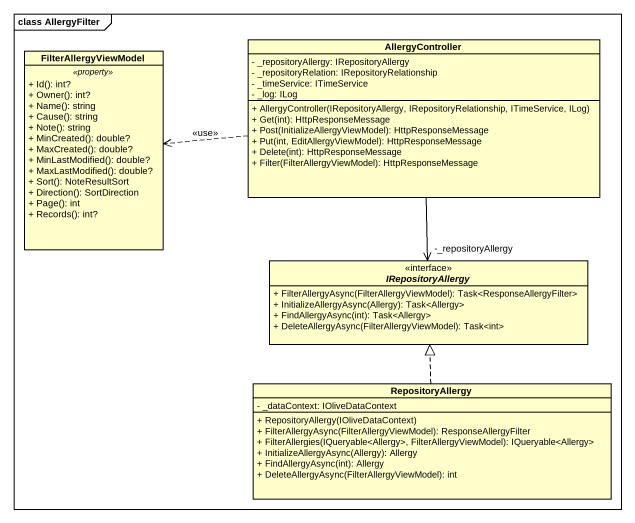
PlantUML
@startuml
mainframe class AllergyFilter
hide circle
hide empty members
skinparam classAttributeIconSize 0
class FilterAllergyViewModel {
  .. <<property>> ..
  + Id(): int?
  + Owner(): int?
  + Name(): string
  + Cause(): string
  + Note(): string
  + MinCreated(): double?
  + MaxCreated(): double?
  + MinLastModified(): double?
  + MaxLastModified(): double?
  + Sort(): NoteResultSort
  + Direction(): SortDirection
  + Page(): int
  + Records(): int?
}
class AllergyController {
  - _repositoryAllergy: IRepositoryAllergy
  - _repositoryRelation: IRepositoryRelationship
  - _timeService: ITimeService
  - _log: ILog
  + AllergyController(IRepositoryAllergy, IRepositoryRelationship, ITimeService, ILog)
  + Get(int): HttpResponseMessage
  + Post(InitializeAllergyViewModel): HttpResponseMessage
  + Put(int, EditAllergyViewModel): HttpResponseMessage
  + Delete(int): HttpResponseMessage
  + Filter(FilterAllergyViewModel): HttpResponseMessage
}
interface IRepositoryAllergy {
  + FilterAllergyAsync(FilterAllergyViewModel): Task<ResponseAllergyFilter>
  + InitializeAllergyAsync(Allergy): Task<Allergy>
  + FindAllergyAsync(int): Task<Allergy>
  + DeleteAllergyAsync(FilterAllergyViewModel): Task<int>
}
class RepositoryAllergy {
  - _dataContext: IOliveDataContext
  + RepositoryAllergy(IOliveDataContext)
  + FilterAllergyAsync(FilterAllergyViewModel): ResponseAllergyFilter
  + FilterAllergies(IQueryable<Allergy>, FilterAllergyViewModel): IQueryable<Allergy>
  + InitializeAllergyAsync(Allergy): Allergy
  + FindAllergyAsync(int): Allergy
  + DeleteAllergyAsync(FilterAllergyViewModel): int
}
AllergyController .left.> FilterAllergyViewModel : <<use>>
AllergyController --> "-_repositoryAllergy" IRepositoryAllergy
RepositoryAllergy .up.|> IRepositoryAllergy
@enduml
